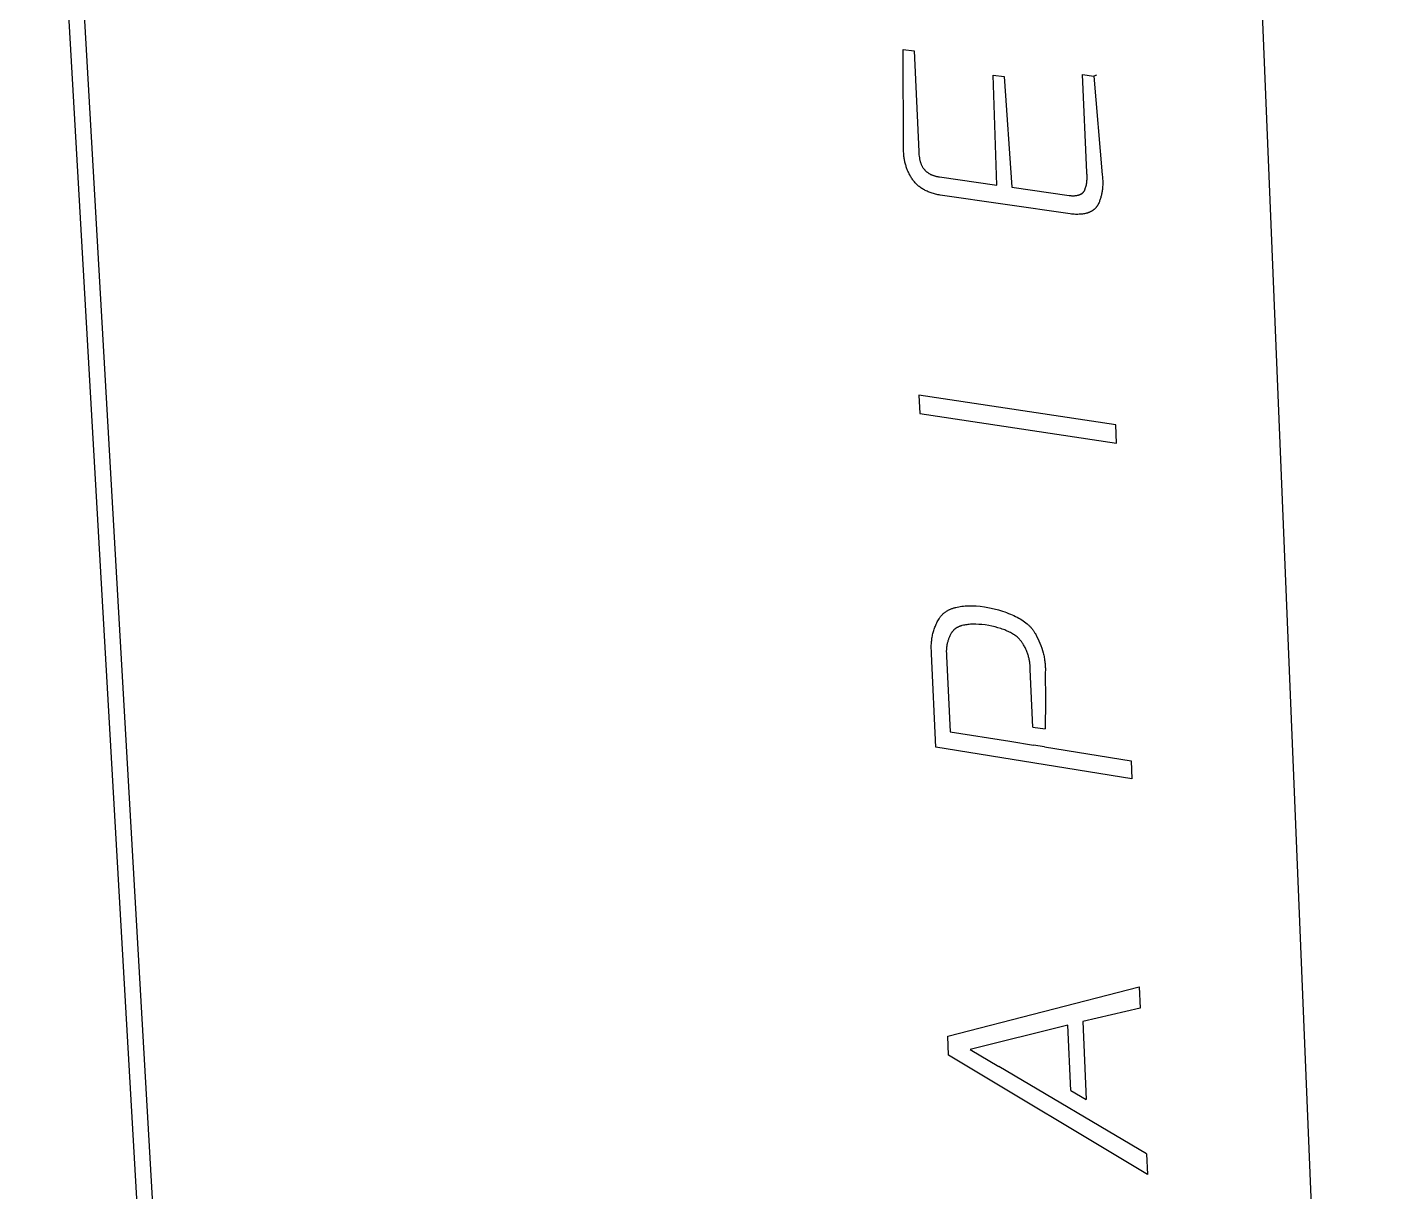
# Model space of a CAD drawing. Header units: millimetres. Extents: x 974 to 5700, y -47 to 3256.
# Drawn here: x 1649.6 to 1936, y 957.2 to 1203.7 of the extents above; entities that cross this region are included whole.
import ezdxf

# ---------------------------------------------------------------- set-up
doc = ezdxf.new("R2010")
doc.units = ezdxf.units.MM
doc.header["$MEASUREMENT"] = 0
doc.layers.add('Domyslna', color=7, linetype='Continuous', true_color=0x000000)
doc.layers.add('Utwórz2D linie widoczne', color=7, linetype='Continuous', true_color=0x000000)

msp = doc.modelspace()

# ---------------------------------------------------------------- linework, layer by layer
at = {"layer": 'Domyslna'}
for p, q in [((1653.42, 1351.29), (1693.22, 657.69)), ((1906.59, 1320.09), (1935.98, 603.66))]:
    msp.add_line(p, q, dxfattribs=at)
at = {"layer": 'Utwórz2D linie widoczne'}
for p, q in [((1689.21, 672.26), (1649.62, 1359.63)), ((1835.19, 1199.01), (1837.52, 1198.68)), ((1835.29, 1177.84), (1835.19, 1199.01)), ((1837.52, 1198.68), (1838.49, 1177.38)), ((1854.27, 1193.58), (1856.61, 1193.25)), ((1855.02, 1170.29), (1854.27, 1193.58)), ((1856.61, 1193.25), (1858.25, 1169.83)), ((1874.11, 1172.96), (1873.21, 1193.67)), ((1873.21, 1193.67), (1875.56, 1193.34)), ((1876.15, 1193.55), (1875.56, 1193.34)), ((1875.56, 1193.34), (1877.35, 1172.5)), ((1835.29, 1177.4), (1835.29, 1177.84)), ((1835.31, 1176.98), (1835.29, 1177.4)), ((1835.35, 1176.56), (1835.31, 1176.98)), ((1838.49, 1177.38), (1838.52, 1177.03)), ((1838.52, 1177.03), (1838.55, 1176.7)), ((1835.37, 1176.35), (1835.35, 1176.56)), ((1835.4, 1176.14), (1835.37, 1176.35)), ((1835.43, 1175.93), (1835.4, 1176.14)), ((1835.46, 1175.73), (1835.43, 1175.93)), ((1835.5, 1175.53), (1835.46, 1175.73)), ((1835.54, 1175.33), (1835.5, 1175.53)), ((1835.58, 1175.13), (1835.54, 1175.33)), ((1835.63, 1174.93), (1835.58, 1175.13)), ((1835.68, 1174.73), (1835.63, 1174.93)), ((1835.74, 1174.54), (1835.68, 1174.73)), ((1835.8, 1174.34), (1835.74, 1174.54)), ((1835.86, 1174.15), (1835.8, 1174.34)), ((1835.93, 1173.96), (1835.86, 1174.15)), ((1838.55, 1176.7), (1838.59, 1176.39)), ((1838.59, 1176.39), (1838.64, 1176.08)), ((1838.64, 1176.08), (1838.69, 1175.79)), ((1838.69, 1175.79), (1838.72, 1175.65)), ((1838.72, 1175.65), (1838.76, 1175.51)), ((1838.76, 1175.51), (1838.79, 1175.37)), ((1838.79, 1175.37), (1838.83, 1175.24)), ((1838.83, 1175.24), (1838.87, 1175.11)), ((1838.87, 1175.11), (1838.91, 1174.99)), ((1838.91, 1174.99), (1838.95, 1174.86)), ((1838.95, 1174.86), (1839, 1174.75)), ((1839, 1174.75), (1839.04, 1174.63)), ((1839.04, 1174.63), (1839.09, 1174.52)), ((1839.09, 1174.52), (1839.14, 1174.41)), ((1839.14, 1174.41), (1839.2, 1174.3)), ((1839.2, 1174.3), (1839.25, 1174.2)), ((1839.25, 1174.2), (1839.31, 1174.1)), ((1839.31, 1174.1), (1839.37, 1174)), ((1835.99, 1173.77), (1835.93, 1173.96)), ((1836.07, 1173.58), (1835.99, 1173.77)), ((1836.14, 1173.39), (1836.07, 1173.58)), ((1836.22, 1173.21), (1836.14, 1173.39)), ((1836.31, 1173.03), (1836.22, 1173.21)), ((1836.39, 1172.84), (1836.31, 1173.03)), ((1836.48, 1172.66), (1836.39, 1172.84)), ((1836.58, 1172.48), (1836.48, 1172.66)), ((1836.68, 1172.31), (1836.58, 1172.48)), ((1836.78, 1172.13), (1836.68, 1172.31)), ((1836.88, 1171.95), (1836.78, 1172.13)), ((1836.99, 1171.78), (1836.88, 1171.95)), ((1837.1, 1171.61), (1836.99, 1171.78)), ((1837.22, 1171.44), (1837.1, 1171.61)), ((1837.34, 1171.27), (1837.22, 1171.44)), ((1837.46, 1171.11), (1837.34, 1171.27)), ((1839.37, 1174), (1839.43, 1173.91)), ((1839.43, 1173.91), (1839.49, 1173.82)), ((1839.49, 1173.82), (1839.56, 1173.73)), ((1839.56, 1173.73), (1839.62, 1173.64)), ((1839.62, 1173.64), (1839.69, 1173.56)), ((1839.69, 1173.56), (1839.76, 1173.49)), ((1839.76, 1173.49), (1839.8, 1173.45)), ((1839.8, 1173.45), (1839.84, 1173.41)), ((1839.84, 1173.41), (1839.91, 1173.34)), ((1839.91, 1173.34), (1839.99, 1173.27)), ((1839.99, 1173.27), (1840.07, 1173.2)), ((1840.07, 1173.2), (1840.14, 1173.13)), ((1840.14, 1173.13), (1840.23, 1173.07)), ((1840.23, 1173.07), (1840.31, 1173.01)), ((1840.31, 1173.01), (1840.39, 1172.95)), ((1840.39, 1172.95), (1840.47, 1172.89)), ((1840.47, 1172.89), (1840.56, 1172.83)), ((1840.56, 1172.83), (1840.65, 1172.78)), ((1840.65, 1172.78), (1840.74, 1172.72)), ((1840.74, 1172.72), (1840.83, 1172.67)), ((1840.83, 1172.67), (1840.92, 1172.62)), ((1840.92, 1172.62), (1841.01, 1172.57)), ((1841.01, 1172.57), (1841.11, 1172.53)), ((1841.11, 1172.53), (1841.2, 1172.48)), ((1841.2, 1172.48), (1841.3, 1172.44)), ((1841.3, 1172.44), (1841.4, 1172.4)), ((1841.4, 1172.4), (1841.5, 1172.36)), ((1841.5, 1172.36), (1841.6, 1172.33)), ((1841.6, 1172.33), (1841.7, 1172.29)), ((1841.7, 1172.29), (1841.81, 1172.26)), ((1841.81, 1172.26), (1841.91, 1172.23)), ((1841.91, 1172.23), (1842.02, 1172.2)), ((1842.02, 1172.2), (1842.13, 1172.17)), ((1842.13, 1172.17), (1842.24, 1172.14)), ((1842.24, 1172.14), (1842.35, 1172.12)), ((1842.35, 1172.12), (1842.46, 1172.1)), ((1842.46, 1172.1), (1842.57, 1172.08)), ((1842.57, 1172.08), (1842.69, 1172.06)), ((1842.69, 1172.06), (1842.92, 1172.03)), ((1842.92, 1172.03), (1855.02, 1170.29)), ((1874.13, 1172.7), (1874.11, 1172.96)), ((1874.11, 1171.03), (1874.13, 1171.25)), ((1874.15, 1172.45), (1874.13, 1172.7)), ((1874.13, 1171.25), (1874.15, 1171.48)), ((1874.16, 1172.2), (1874.15, 1172.45)), ((1874.15, 1171.48), (1874.16, 1171.72)), ((1874.16, 1171.96), (1874.16, 1172.2)), ((1874.16, 1171.72), (1874.16, 1171.96)), ((1877.35, 1172.5), (1877.4, 1172.05)), ((1877.4, 1172.05), (1877.44, 1171.61)), ((1877.44, 1171.61), (1877.46, 1171.18)), ((1837.59, 1170.96), (1837.46, 1171.11)), ((1837.73, 1170.8), (1837.59, 1170.96)), ((1837.86, 1170.65), (1837.73, 1170.8)), ((1838.01, 1170.51), (1837.86, 1170.65)), ((1838.15, 1170.37), (1838.01, 1170.51)), ((1838.31, 1170.23), (1838.15, 1170.37)), ((1838.46, 1170.1), (1838.31, 1170.23)), ((1838.62, 1169.97), (1838.46, 1170.1)), ((1838.79, 1169.84), (1838.62, 1169.97)), ((1838.96, 1169.72), (1838.79, 1169.84)), ((1839.14, 1169.6), (1838.96, 1169.72)), ((1839.32, 1169.49), (1839.14, 1169.6)), ((1839.5, 1169.38), (1839.32, 1169.49)), ((1839.69, 1169.27), (1839.5, 1169.38)), ((1839.88, 1169.17), (1839.69, 1169.27)), ((1840.08, 1169.07), (1839.88, 1169.17)), ((1840.28, 1168.98), (1840.08, 1169.07)), ((1840.49, 1168.89), (1840.28, 1168.98)), ((1840.7, 1168.8), (1840.49, 1168.89)), ((1840.91, 1168.72), (1840.7, 1168.8)), ((1841.13, 1168.64), (1840.91, 1168.72)), ((1841.36, 1168.57), (1841.13, 1168.64)), ((1841.59, 1168.5), (1841.36, 1168.57)), ((1841.82, 1168.43), (1841.59, 1168.5)), ((1842.06, 1168.37), (1841.82, 1168.43)), ((1858.25, 1169.83), (1870.35, 1168.08)), ((1872.77, 1168.35), (1872.82, 1168.37)), ((1872.82, 1168.37), (1872.87, 1168.4)), ((1872.87, 1168.4), (1872.91, 1168.42)), ((1872.91, 1168.42), (1872.96, 1168.45)), ((1872.96, 1168.45), (1873, 1168.48)), ((1873, 1168.48), (1873.04, 1168.51)), ((1873.04, 1168.51), (1873.09, 1168.54)), ((1873.09, 1168.54), (1873.13, 1168.57)), ((1873.13, 1168.57), (1873.17, 1168.6)), ((1873.17, 1168.6), (1873.2, 1168.63)), ((1873.2, 1168.63), (1873.24, 1168.66)), ((1873.24, 1168.66), (1873.28, 1168.69)), ((1873.28, 1168.69), (1873.31, 1168.73)), ((1873.31, 1168.73), (1873.35, 1168.76)), ((1873.35, 1168.76), (1873.38, 1168.8)), ((1873.38, 1168.8), (1873.41, 1168.84)), ((1873.41, 1168.84), (1873.44, 1168.88)), ((1873.44, 1168.88), (1873.47, 1168.91)), ((1873.47, 1168.91), (1873.5, 1168.95)), ((1873.5, 1168.95), (1873.53, 1169)), ((1873.53, 1169), (1873.55, 1169.04)), ((1873.55, 1169.04), (1873.58, 1169.08)), ((1873.58, 1169.08), (1873.6, 1169.12)), ((1873.6, 1169.12), (1873.63, 1169.17)), ((1873.63, 1169.17), (1873.65, 1169.21)), ((1873.65, 1169.21), (1873.67, 1169.26)), ((1873.67, 1169.26), (1873.69, 1169.3)), ((1873.69, 1169.3), (1873.71, 1169.35)), ((1873.71, 1169.35), (1873.75, 1169.45)), ((1873.75, 1169.45), (1873.78, 1169.55)), ((1873.78, 1169.55), (1873.85, 1169.75)), ((1873.85, 1169.75), (1873.91, 1169.95)), ((1873.91, 1169.95), (1873.96, 1170.16)), ((1873.96, 1170.16), (1874.01, 1170.37)), ((1874.01, 1170.37), (1874.05, 1170.58)), ((1874.05, 1170.58), (1874.08, 1170.8)), ((1874.08, 1170.8), (1874.11, 1171.03)), ((1877.27, 1168.56), (1877.24, 1168.37)), ((1877.31, 1168.75), (1877.27, 1168.56)), ((1877.34, 1168.94), (1877.31, 1168.75)), ((1877.37, 1169.13), (1877.34, 1168.94)), ((1877.39, 1169.33), (1877.37, 1169.13)), ((1877.41, 1169.52), (1877.39, 1169.33)), ((1877.44, 1169.92), (1877.41, 1169.52)), ((1877.46, 1170.33), (1877.44, 1169.92)), ((1877.46, 1171.18), (1877.47, 1170.75)), ((1877.47, 1170.75), (1877.46, 1170.33)), ((1842.3, 1168.31), (1842.06, 1168.37)), ((1842.55, 1168.26), (1842.3, 1168.31)), ((1842.8, 1168.2), (1842.55, 1168.26)), ((1843.06, 1168.16), (1842.8, 1168.2)), ((1870.56, 1164.19), (1843.06, 1168.16)), ((1870.35, 1168.08), (1870.52, 1168.07)), ((1870.52, 1168.07), (1870.69, 1168.06)), ((1870.69, 1168.06), (1870.85, 1168.05)), ((1870.85, 1168.05), (1871.01, 1168.04)), ((1871.01, 1168.04), (1871.16, 1168.04)), ((1871.16, 1168.04), (1871.31, 1168.04)), ((1871.31, 1168.04), (1871.46, 1168.05)), ((1871.46, 1168.05), (1871.6, 1168.06)), ((1871.6, 1168.06), (1871.73, 1168.07)), ((1871.73, 1168.07), (1871.87, 1168.09)), ((1871.87, 1168.09), (1871.99, 1168.11)), ((1871.99, 1168.11), (1872.12, 1168.13)), ((1872.12, 1168.13), (1872.18, 1168.15)), ((1872.18, 1168.15), (1872.24, 1168.16)), ((1872.24, 1168.16), (1872.3, 1168.18)), ((1872.3, 1168.18), (1872.35, 1168.19)), ((1872.35, 1168.19), (1872.41, 1168.21)), ((1872.41, 1168.21), (1872.46, 1168.23)), ((1872.46, 1168.23), (1872.52, 1168.24)), ((1872.52, 1168.24), (1872.57, 1168.26)), ((1872.57, 1168.26), (1872.62, 1168.28)), ((1872.62, 1168.28), (1872.67, 1168.31)), ((1872.67, 1168.31), (1872.72, 1168.33)), ((1872.72, 1168.33), (1872.77, 1168.35)), ((1876.05, 1165.53), (1875.99, 1165.47)), ((1876.1, 1165.6), (1876.05, 1165.53)), ((1876.16, 1165.67), (1876.1, 1165.6)), ((1876.21, 1165.74), (1876.16, 1165.67)), ((1876.26, 1165.81), (1876.21, 1165.74)), ((1876.31, 1165.88), (1876.26, 1165.81)), ((1876.35, 1165.96), (1876.31, 1165.88)), ((1876.4, 1166.03), (1876.35, 1165.96)), ((1876.44, 1166.11), (1876.4, 1166.03)), ((1876.49, 1166.19), (1876.44, 1166.11)), ((1876.53, 1166.27), (1876.49, 1166.19)), ((1876.6, 1166.43), (1876.53, 1166.27)), ((1876.68, 1166.6), (1876.6, 1166.43)), ((1876.75, 1166.77), (1876.68, 1166.6)), ((1876.82, 1166.94), (1876.75, 1166.77)), ((1876.88, 1167.11), (1876.82, 1166.94)), ((1876.94, 1167.28), (1876.88, 1167.11)), ((1877, 1167.46), (1876.94, 1167.28)), ((1877.05, 1167.64), (1877, 1167.46)), ((1877.1, 1167.82), (1877.05, 1167.64)), ((1877.15, 1168), (1877.1, 1167.82)), ((1877.2, 1168.18), (1877.15, 1168)), ((1877.24, 1168.37), (1877.2, 1168.18)), ((1870.85, 1164.16), (1870.56, 1164.19)), ((1871.13, 1164.13), (1870.85, 1164.16)), ((1871.41, 1164.12), (1871.13, 1164.13)), ((1871.68, 1164.1), (1871.41, 1164.12)), ((1871.94, 1164.1), (1871.68, 1164.1)), ((1872.2, 1164.1), (1871.94, 1164.1)), ((1872.45, 1164.11), (1872.2, 1164.1)), ((1872.69, 1164.12), (1872.45, 1164.11)), ((1872.93, 1164.14), (1872.69, 1164.12)), ((1873.16, 1164.16), (1872.93, 1164.14)), ((1873.38, 1164.2), (1873.16, 1164.16)), ((1873.6, 1164.23), (1873.38, 1164.2)), ((1873.81, 1164.28), (1873.6, 1164.23)), ((1873.91, 1164.3), (1873.81, 1164.28)), ((1874.01, 1164.33), (1873.91, 1164.3)), ((1874.11, 1164.35), (1874.01, 1164.33)), ((1874.21, 1164.38), (1874.11, 1164.35)), ((1874.31, 1164.41), (1874.21, 1164.38)), ((1874.4, 1164.45), (1874.31, 1164.41)), ((1874.49, 1164.48), (1874.4, 1164.45)), ((1874.58, 1164.51), (1874.49, 1164.48)), ((1874.67, 1164.55), (1874.58, 1164.51)), ((1874.76, 1164.59), (1874.67, 1164.55)), ((1874.84, 1164.63), (1874.76, 1164.59)), ((1874.93, 1164.67), (1874.84, 1164.63)), ((1875.01, 1164.71), (1874.93, 1164.67)), ((1875.09, 1164.75), (1875.01, 1164.71)), ((1875.17, 1164.8), (1875.09, 1164.75)), ((1875.25, 1164.85), (1875.17, 1164.8)), ((1875.32, 1164.9), (1875.25, 1164.85)), ((1875.4, 1164.95), (1875.32, 1164.9)), ((1875.47, 1165), (1875.4, 1164.95)), ((1875.54, 1165.05), (1875.47, 1165)), ((1875.61, 1165.11), (1875.54, 1165.05)), ((1875.68, 1165.16), (1875.61, 1165.11)), ((1875.74, 1165.22), (1875.68, 1165.16)), ((1875.81, 1165.28), (1875.74, 1165.22)), ((1875.87, 1165.34), (1875.81, 1165.28)), ((1875.93, 1165.4), (1875.87, 1165.34)), ((1875.99, 1165.47), (1875.93, 1165.4)), ((1880.21, 1119.52), (1838.53, 1125.79)), ((1838.53, 1125.79), (1838.71, 1121.94)), ((1838.71, 1121.94), (1880.38, 1115.64)), ((1880.38, 1115.64), (1880.21, 1119.52)), ((1843.71, 1079.58), (1843.8, 1079.66)), ((1843.8, 1079.66), (1843.89, 1079.74)), ((1843.89, 1079.74), (1843.99, 1079.82)), ((1843.99, 1079.82), (1844.09, 1079.89)), ((1844.09, 1079.89), (1844.2, 1079.97)), ((1844.2, 1079.97), (1844.3, 1080.04)), ((1844.3, 1080.04), (1844.41, 1080.11)), ((1844.41, 1080.11), (1844.52, 1080.18)), ((1844.52, 1080.18), (1844.63, 1080.24)), ((1844.63, 1080.24), (1844.75, 1080.3)), ((1844.75, 1080.3), (1844.87, 1080.36)), ((1844.87, 1080.36), (1844.99, 1080.42)), ((1844.99, 1080.42), (1845.11, 1080.48)), ((1845.11, 1080.48), (1845.24, 1080.53)), ((1845.24, 1080.53), (1845.37, 1080.59)), ((1845.37, 1080.59), (1845.5, 1080.64)), ((1845.5, 1080.64), (1845.63, 1080.69)), ((1845.63, 1080.69), (1845.77, 1080.73)), ((1845.77, 1080.73), (1845.91, 1080.78)), ((1845.91, 1080.78), (1846.05, 1080.82)), ((1846.05, 1080.82), (1846.2, 1080.86)), ((1846.2, 1080.86), (1846.34, 1080.9)), ((1846.34, 1080.9), (1846.64, 1080.97)), ((1846.64, 1080.97), (1846.96, 1081.03)), ((1846.96, 1081.03), (1847.28, 1081.08)), ((1847.28, 1081.08), (1847.61, 1081.13)), ((1847.61, 1081.13), (1847.95, 1081.17)), ((1847.95, 1081.17), (1848.31, 1081.2)), ((1848.31, 1081.2), (1848.67, 1081.22)), ((1848.67, 1081.22), (1849.04, 1081.23)), ((1849.04, 1081.23), (1849.43, 1081.23)), ((1849.43, 1081.23), (1849.82, 1081.23)), ((1849.82, 1081.23), (1850.23, 1081.22)), ((1850.23, 1081.22), (1850.64, 1081.2)), ((1850.64, 1081.2), (1851.5, 1081.13)), ((1851.5, 1081.13), (1852.41, 1081.03)), ((1852.41, 1081.03), (1853.45, 1080.82)), ((1853.45, 1080.82), (1854.44, 1080.59)), ((1854.44, 1080.59), (1855.38, 1080.35)), ((1855.38, 1080.35), (1855.83, 1080.21)), ((1855.83, 1080.21), (1856.27, 1080.08)), ((1856.27, 1080.08), (1856.7, 1079.94)), ((1856.7, 1079.94), (1857.12, 1079.79)), ((1857.12, 1079.79), (1857.52, 1079.64)), ((1857.52, 1079.64), (1857.92, 1079.48)), ((1841.93, 1076.72), (1842.02, 1076.94)), ((1842.02, 1076.94), (1842.12, 1077.16)), ((1842.12, 1077.16), (1842.21, 1077.38)), ((1842.21, 1077.38), (1842.32, 1077.6)), ((1842.32, 1077.6), (1842.43, 1077.81)), ((1842.43, 1077.81), (1842.54, 1078.03)), ((1842.54, 1078.03), (1842.66, 1078.24)), ((1842.66, 1078.24), (1842.79, 1078.45)), ((1842.79, 1078.45), (1842.92, 1078.65)), ((1842.92, 1078.65), (1842.98, 1078.76)), ((1842.98, 1078.76), (1843.05, 1078.86)), ((1843.05, 1078.86), (1843.13, 1078.95)), ((1843.13, 1078.95), (1843.2, 1079.05)), ((1843.2, 1079.05), (1843.28, 1079.14)), ((1843.28, 1079.14), (1843.36, 1079.23)), ((1843.36, 1079.23), (1843.44, 1079.32)), ((1843.44, 1079.32), (1843.53, 1079.41)), ((1843.53, 1079.41), (1843.61, 1079.5)), ((1843.61, 1079.5), (1843.71, 1079.58)), ((1846.86, 1076.74), (1846.77, 1076.7)), ((1846.95, 1076.78), (1846.86, 1076.74)), ((1847.04, 1076.82), (1846.95, 1076.78)), ((1847.13, 1076.86), (1847.04, 1076.82)), ((1847.22, 1076.9), (1847.13, 1076.86)), ((1847.32, 1076.93), (1847.22, 1076.9)), ((1847.42, 1076.97), (1847.32, 1076.93)), ((1847.52, 1077), (1847.42, 1076.97)), ((1847.63, 1077.03), (1847.52, 1077)), ((1847.73, 1077.06), (1847.63, 1077.03)), ((1847.95, 1077.11), (1847.73, 1077.06)), ((1848.18, 1077.16), (1847.95, 1077.11)), ((1848.41, 1077.2), (1848.18, 1077.16)), ((1848.65, 1077.24), (1848.41, 1077.2)), ((1848.91, 1077.27), (1848.65, 1077.24)), ((1849.17, 1077.3), (1848.91, 1077.27)), ((1849.44, 1077.32), (1849.17, 1077.3)), ((1849.71, 1077.33), (1849.44, 1077.32)), ((1850, 1077.34), (1849.71, 1077.33)), ((1850.29, 1077.34), (1850, 1077.34)), ((1850.59, 1077.34), (1850.29, 1077.34)), ((1851.22, 1077.31), (1850.59, 1077.34)), ((1851.89, 1077.27), (1851.22, 1077.31)), ((1852.59, 1077.19), (1851.89, 1077.27)), ((1853.31, 1077.06), (1852.59, 1077.19)), ((1853.99, 1076.92), (1853.31, 1077.06)), ((1854.65, 1076.76), (1853.99, 1076.92)), ((1855.27, 1076.59), (1854.65, 1076.76)), ((1857.92, 1079.48), (1858.3, 1079.32)), ((1858.3, 1079.32), (1858.66, 1079.16)), ((1858.66, 1079.16), (1859.02, 1078.99)), ((1859.02, 1078.99), (1859.36, 1078.81)), ((1859.36, 1078.81), (1859.69, 1078.63)), ((1859.69, 1078.63), (1860.01, 1078.45)), ((1860.01, 1078.45), (1860.32, 1078.26)), ((1860.32, 1078.26), (1860.61, 1078.06)), ((1860.61, 1078.06), (1860.9, 1077.86)), ((1860.9, 1077.86), (1861.17, 1077.66)), ((1861.17, 1077.66), (1861.43, 1077.45)), ((1861.43, 1077.45), (1861.55, 1077.34)), ((1861.55, 1077.34), (1861.67, 1077.23)), ((1861.67, 1077.23), (1861.79, 1077.12)), ((1861.79, 1077.12), (1861.9, 1077.01)), ((1861.9, 1077.01), (1862.02, 1076.9)), ((1862.02, 1076.9), (1862.13, 1076.79)), ((1862.13, 1076.79), (1862.23, 1076.68)), ((1841.21, 1073.65), (1841.24, 1073.9)), ((1841.24, 1073.9), (1841.27, 1074.14)), ((1841.27, 1074.14), (1841.3, 1074.39)), ((1841.3, 1074.39), (1841.34, 1074.63)), ((1841.34, 1074.63), (1841.39, 1074.87)), ((1841.39, 1074.87), (1841.44, 1075.11)), ((1841.44, 1075.11), (1841.49, 1075.34)), ((1841.49, 1075.34), (1841.55, 1075.58)), ((1841.55, 1075.58), (1841.62, 1075.81)), ((1841.62, 1075.81), (1841.69, 1076.04)), ((1841.69, 1076.04), (1841.77, 1076.27)), ((1841.77, 1076.27), (1841.85, 1076.5)), ((1841.85, 1076.5), (1841.93, 1076.72)), ((1844.72, 1073.94), (1844.68, 1073.79)), ((1844.78, 1074.1), (1844.72, 1073.94)), ((1844.83, 1074.25), (1844.78, 1074.1)), ((1844.89, 1074.4), (1844.83, 1074.25)), ((1844.96, 1074.55), (1844.89, 1074.4)), ((1845.02, 1074.7), (1844.96, 1074.55)), ((1845.09, 1074.85), (1845.02, 1074.7)), ((1845.16, 1075), (1845.09, 1074.85)), ((1845.24, 1075.14), (1845.16, 1075)), ((1845.31, 1075.28), (1845.24, 1075.14)), ((1845.39, 1075.42), (1845.31, 1075.28)), ((1845.48, 1075.56), (1845.39, 1075.42)), ((1845.52, 1075.63), (1845.48, 1075.56)), ((1845.57, 1075.7), (1845.52, 1075.63)), ((1845.62, 1075.76), (1845.57, 1075.7)), ((1845.67, 1075.83), (1845.62, 1075.76)), ((1845.72, 1075.9), (1845.67, 1075.83)), ((1845.78, 1075.96), (1845.72, 1075.9)), ((1845.83, 1076.02), (1845.78, 1075.96)), ((1845.89, 1076.08), (1845.83, 1076.02)), ((1845.95, 1076.14), (1845.89, 1076.08)), ((1846.02, 1076.2), (1845.95, 1076.14)), ((1846.08, 1076.26), (1846.02, 1076.2)), ((1846.15, 1076.31), (1846.08, 1076.26)), ((1846.22, 1076.37), (1846.15, 1076.31)), ((1846.29, 1076.42), (1846.22, 1076.37)), ((1846.37, 1076.47), (1846.29, 1076.42)), ((1846.44, 1076.52), (1846.37, 1076.47)), ((1846.52, 1076.57), (1846.44, 1076.52)), ((1846.6, 1076.61), (1846.52, 1076.57)), ((1846.68, 1076.66), (1846.6, 1076.61)), ((1846.77, 1076.7), (1846.68, 1076.66)), ((1855.87, 1076.41), (1855.27, 1076.59)), ((1856.15, 1076.32), (1855.87, 1076.41)), ((1856.43, 1076.22), (1856.15, 1076.32)), ((1856.7, 1076.12), (1856.43, 1076.22)), ((1856.96, 1076.01), (1856.7, 1076.12)), ((1857.21, 1075.9), (1856.96, 1076.01)), ((1857.46, 1075.79), (1857.21, 1075.9)), ((1857.69, 1075.68), (1857.46, 1075.79)), ((1857.92, 1075.56), (1857.69, 1075.68)), ((1858.14, 1075.44), (1857.92, 1075.56)), ((1858.36, 1075.31), (1858.14, 1075.44)), ((1858.56, 1075.19), (1858.36, 1075.31)), ((1858.76, 1075.06), (1858.56, 1075.19)), ((1858.95, 1074.92), (1858.76, 1075.06)), ((1859.13, 1074.79), (1858.95, 1074.92)), ((1859.31, 1074.65), (1859.13, 1074.79)), ((1859.47, 1074.51), (1859.31, 1074.65)), ((1859.55, 1074.43), (1859.47, 1074.51)), ((1859.63, 1074.36), (1859.55, 1074.43)), ((1859.71, 1074.29), (1859.63, 1074.36)), ((1859.78, 1074.21), (1859.71, 1074.29)), ((1859.85, 1074.14), (1859.78, 1074.21)), ((1859.92, 1074.06), (1859.85, 1074.14)), ((1859.99, 1073.98), (1859.92, 1074.06)), ((1860.06, 1073.9), (1859.99, 1073.98)), ((1860.12, 1073.82), (1860.06, 1073.9)), ((1862.23, 1076.68), (1862.33, 1076.56)), ((1862.33, 1076.56), (1862.43, 1076.44)), ((1862.43, 1076.44), (1862.53, 1076.33)), ((1862.53, 1076.33), (1862.62, 1076.21)), ((1862.62, 1076.21), (1862.72, 1076.09)), ((1862.72, 1076.09), (1862.8, 1075.97)), ((1862.8, 1075.97), (1862.89, 1075.84)), ((1862.89, 1075.84), (1862.97, 1075.72)), ((1862.97, 1075.72), (1863.05, 1075.6)), ((1863.05, 1075.6), (1863.12, 1075.47)), ((1863.12, 1075.47), (1863.2, 1075.34)), ((1863.2, 1075.34), (1863.47, 1074.83)), ((1863.47, 1074.83), (1863.72, 1074.32)), ((1863.72, 1074.32), (1863.96, 1073.81)), ((1841.15, 1072.38), (1841.16, 1072.64)), ((1841.16, 1072.12), (1841.15, 1072.38)), ((1841.16, 1072.9), (1841.17, 1073.15)), ((1841.16, 1072.64), (1841.16, 1072.9)), ((1841.17, 1071.86), (1841.16, 1072.12)), ((1841.17, 1073.15), (1841.19, 1073.4)), ((1841.18, 1071.6), (1841.17, 1071.86)), ((1841.2, 1071.33), (1841.18, 1071.6)), ((1841.19, 1073.4), (1841.21, 1073.65)), ((1841.22, 1071.07), (1841.2, 1071.33)), ((1842.13, 1051.28), (1841.22, 1071.07)), ((1844.35, 1071.85), (1844.34, 1071.69)), ((1844.34, 1071.69), (1844.34, 1071.52)), ((1844.34, 1071.52), (1844.35, 1071.36)), ((1844.36, 1072.01), (1844.35, 1071.85)), ((1844.35, 1071.36), (1844.35, 1071.2)), ((1844.35, 1071.2), (1844.36, 1071.04)), ((1844.37, 1072.18), (1844.36, 1072.01)), ((1844.36, 1071.04), (1844.38, 1070.88)), ((1844.38, 1072.34), (1844.37, 1072.18)), ((1844.4, 1072.5), (1844.38, 1072.34)), ((1844.42, 1072.67), (1844.4, 1072.5)), ((1844.45, 1072.83), (1844.42, 1072.67)), ((1844.48, 1072.99), (1844.45, 1072.83)), ((1844.51, 1073.15), (1844.48, 1072.99)), ((1844.55, 1073.31), (1844.51, 1073.15)), ((1844.59, 1073.47), (1844.55, 1073.31)), ((1844.63, 1073.63), (1844.59, 1073.47)), ((1844.68, 1073.79), (1844.63, 1073.63)), ((1860.19, 1073.74), (1860.12, 1073.82)), ((1860.25, 1073.66), (1860.19, 1073.74)), ((1860.41, 1073.43), (1860.25, 1073.66)), ((1860.52, 1073.27), (1860.41, 1073.43)), ((1860.62, 1073.11), (1860.52, 1073.27)), ((1860.72, 1072.94), (1860.62, 1073.11)), ((1860.82, 1072.78), (1860.72, 1072.94)), ((1860.92, 1072.61), (1860.82, 1072.78)), ((1861.01, 1072.44), (1860.92, 1072.61)), ((1861.1, 1072.27), (1861.01, 1072.44)), ((1861.18, 1072.09), (1861.1, 1072.27)), ((1861.26, 1071.91), (1861.18, 1072.09)), ((1861.34, 1071.74), (1861.26, 1071.91)), ((1861.41, 1071.56), (1861.34, 1071.74)), ((1861.48, 1071.37), (1861.41, 1071.56)), ((1861.55, 1071.19), (1861.48, 1071.37)), ((1861.61, 1071.01), (1861.55, 1071.19)), ((1861.67, 1070.82), (1861.61, 1071.01)), ((1863.96, 1073.81), (1864.18, 1073.3)), ((1864.18, 1073.3), (1864.38, 1072.8)), ((1864.38, 1072.8), (1864.56, 1072.29)), ((1864.56, 1072.29), (1864.72, 1071.78)), ((1864.72, 1071.78), (1864.86, 1071.28)), ((1864.86, 1071.28), (1864.92, 1071.02)), ((1864.92, 1071.02), (1864.98, 1070.77)), ((1844.38, 1070.88), (1844.39, 1070.72)), ((1844.39, 1070.72), (1844.41, 1070.56)), ((1844.41, 1070.56), (1845.14, 1054.58)), ((1861.73, 1070.63), (1861.67, 1070.82)), ((1861.78, 1070.44), (1861.73, 1070.63)), ((1861.83, 1070.25), (1861.78, 1070.44)), ((1861.87, 1070.06), (1861.83, 1070.25)), ((1861.91, 1069.87), (1861.87, 1070.06)), ((1861.95, 1069.68), (1861.91, 1069.87)), ((1861.98, 1069.49), (1861.95, 1069.68)), ((1862.01, 1069.3), (1861.98, 1069.49)), ((1862.04, 1069.11), (1862.01, 1069.3)), ((1862.06, 1068.91), (1862.04, 1069.11)), ((1862.07, 1068.72), (1862.06, 1068.91)), ((1862.09, 1068.53), (1862.07, 1068.72)), ((1862.1, 1068.34), (1862.09, 1068.53)), ((1862.1, 1068.15), (1862.1, 1068.34)), ((1862.1, 1067.95), (1862.1, 1068.15)), ((1864.98, 1070.77), (1865.03, 1070.52)), ((1865.03, 1070.52), (1865.08, 1070.27)), ((1865.08, 1070.27), (1865.13, 1070.01)), ((1865.13, 1070.01), (1865.17, 1069.76)), ((1865.17, 1069.76), (1865.2, 1069.51)), ((1865.2, 1069.51), (1865.23, 1069.26)), ((1865.23, 1069.26), (1865.26, 1069.01)), ((1865.26, 1069.01), (1865.28, 1068.76)), ((1865.28, 1068.76), (1865.3, 1068.51)), ((1865.3, 1068.51), (1865.31, 1068.26)), ((1865.31, 1068.26), (1865.32, 1068.01)), ((1862.1, 1067.76), (1862.1, 1067.95)), ((1862.65, 1055.57), (1862.1, 1067.76)), ((1865.32, 1067.51), (1865.31, 1067.26)), ((1865.31, 1067.26), (1865.34, 1061.21)), ((1865.32, 1068.01), (1865.32, 1067.76)), ((1865.32, 1067.76), (1865.32, 1067.51)), ((1865.34, 1061.21), (1865.25, 1055.16)), ((1845.14, 1054.58), (1857.77, 1052.56)), ((1862.65, 1055.57), (1865.25, 1055.16)), ((1883.63, 1044.6), (1842.13, 1051.28)), ((1857.77, 1052.56), (1862.83, 1051.75)), ((1865.12, 1051.38), (1862.83, 1051.75)), ((1865.12, 1051.38), (1883.46, 1048.44)), ((1883.46, 1048.44), (1883.63, 1044.6)), ((1844.64, 990.14), (1885.22, 1000.59)), ((1885.22, 1000.59), (1885.42, 996.07)), ((1885.42, 996.07), (1873.25, 993.26)), ((1870.11, 992.44), (1849.41, 987.28)), ((1870.72, 978.62), (1870.11, 992.44)), ((1873.25, 993.26), (1873.98, 976.7)), ((1844.82, 986.09), (1844.64, 990.14)), ((1886.94, 960.87), (1844.82, 986.09)), ((1849.41, 987.28), (1855.44, 983.73)), ((1855.43, 983.72), (1855.44, 983.73)), ((1886.76, 965.19), (1855.43, 983.72)), ((1870.72, 978.62), (1873.98, 976.7)), ((1886.76, 965.19), (1886.94, 960.87))]:
    msp.add_line(p, q, dxfattribs=at)

doc.saveas('drawing.dxf')
